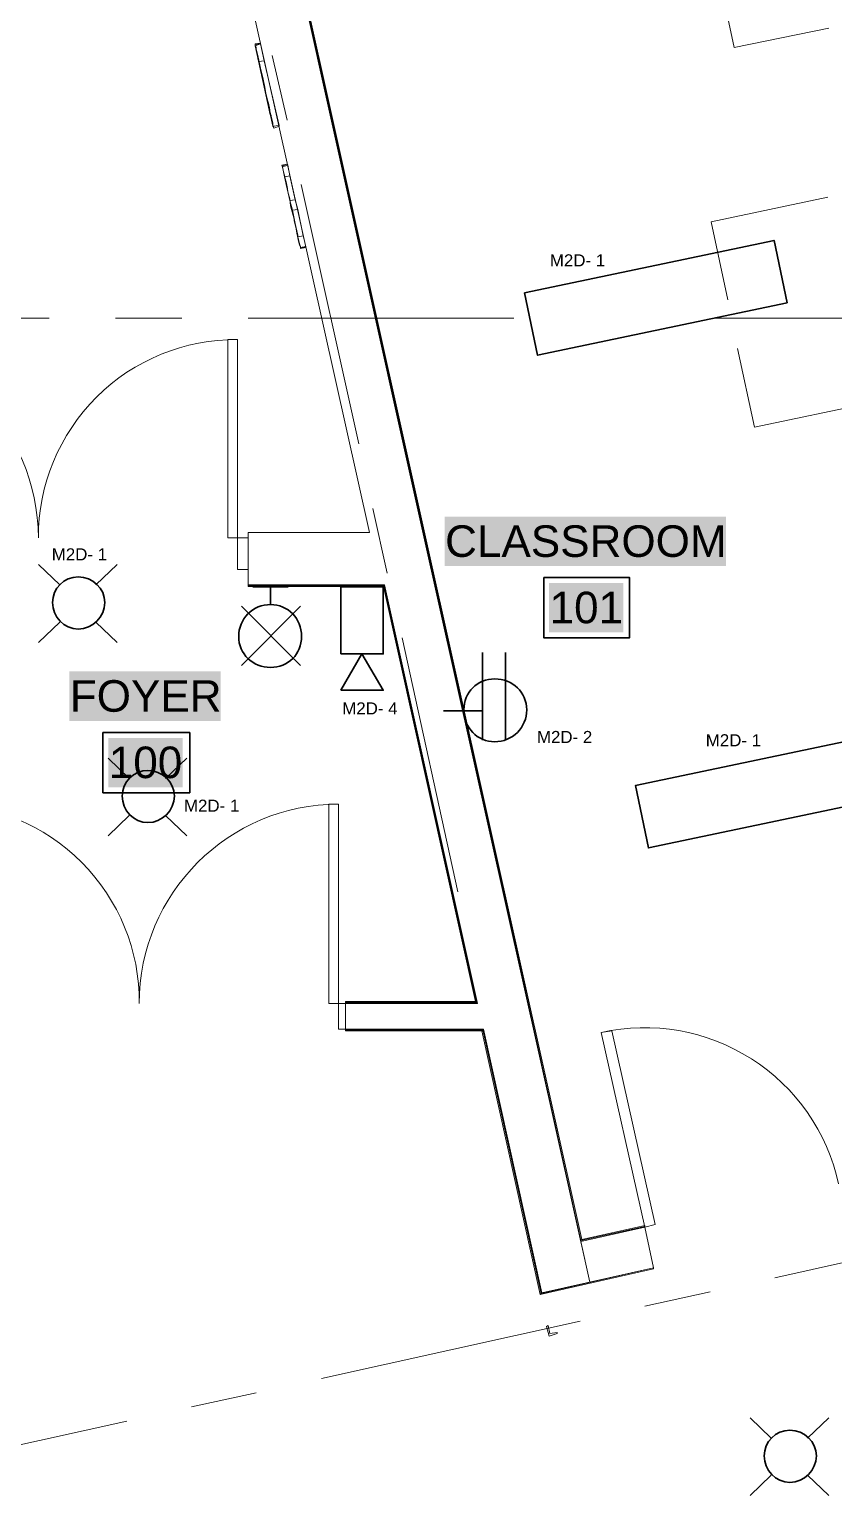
# Model space of a CAD drawing. Header units: millimetres. Extents: x 0.9 to 36.3, y 0.7 to 23.3.
# Drawn here: x 20.772 to 22.287, y 10.222 to 12.984 of the extents above; entities that cross this region are included whole.
import ezdxf

# ---------------------------------------------------------------- set-up
doc = ezdxf.new("R2010")
doc.units = ezdxf.units.MM
doc.layers.add('PDF2_Geometry', color=7, linetype='Continuous')
doc.layers.add('PDF_Text', color=7, linetype='Continuous')
doc.layers.add('PDF_Geometry', color=7, linetype='Continuous', true_color=0x777777)
doc.layers.add('PDF_Solid Fills', color=7, linetype='Continuous', true_color=0xffffff)
doc.styles.add('PDF Arial', font='arial.ttf')

msp = doc.modelspace()

# ---------------------------------------------------------------- linework, layer by layer
at = {"layer": 'PDF2_Geometry', "lineweight": 35}
for points in [[(22.1989, 12.4686), (21.7292, 12.37), (21.7045, 12.4874), (22.1743, 12.586)], [(21.3585, 11.8074), (21.4385, 11.8074), (21.4385, 11.9341), (21.3585, 11.9341)], [(21.3585, 11.7391), (21.3985, 11.8074), (21.4385, 11.7391)], [(22.4077, 11.5406), (21.9379, 11.4421), (21.9133, 11.5595), (22.383, 11.6581)]]:
    msp.add_lwpolyline(points, close=True, dxfattribs=at)
for points in [[(20.7893, 11.9759), (20.8293, 11.9376)], [(20.9376, 11.9759), (20.8976, 11.9376)], [(21.2597, 11.9339), (21.193, 11.9339)], [(21.283, 11.8972), (21.1713, 11.7855)], [(21.1713, 11.8972), (21.283, 11.7855)], [(20.7893, 11.8293), (20.8293, 11.8676)], [(20.9376, 11.8293), (20.8976, 11.8676)], [(21.6254, 11.8104), (21.6254, 11.6454)], [(21.6687, 11.8104), (21.6687, 11.6454)], [(21.552, 11.7004), (21.6254, 11.7004)], [(20.9203, 11.6115), (20.9603, 11.5731)], [(21.0687, 11.6115), (21.0287, 11.5731)], [(20.9203, 11.4648), (20.9603, 11.5031)], [(21.0687, 11.4648), (21.0287, 11.5031)], [(22.1292, 10.3691), (22.1692, 10.3308)], [(22.2776, 10.3691), (22.2376, 10.3308)], [(22.1292, 10.2225), (22.1692, 10.2608)], [(22.2776, 10.2225), (22.2376, 10.2608)]]:
    msp.add_lwpolyline(points, dxfattribs=at)
msp.add_lwpolyline([(21.1663, 11.8405, -0.416667), (21.2263, 11.9005), (21.2263, 11.9339)], format="xyb", dxfattribs=at)
for centre, radius, start, end in [((20.8643, 11.9042), 0.0484, 90.0411, 179.9589), ((21.6489, 11.7019), 0.0597, 269.7603, 0.2397), ((20.9954, 11.5398), 0.0484, 90.0411, 179.9589), ((22.2043, 10.2974), 0.0484, 90.0411, 179.9589)]:
    msp.add_arc(centre, radius, start, end, dxfattribs=at)
for points in [[(20.8643, 11.9526), (20.8909, 11.9526), (20.9143, 11.9309), (20.9143, 11.9043)], [(20.8643, 11.8543), (20.8376, 11.8543), (20.8159, 11.8776), (20.8159, 11.9043)], [(20.9143, 11.9043), (20.9143, 11.8776), (20.8909, 11.8543), (20.8643, 11.8543)], [(21.2263, 11.9005), (21.2597, 11.9005), (21.2847, 11.8739), (21.2847, 11.8405)], [(21.2263, 11.7822), (21.193, 11.7822), (21.1663, 11.8072), (21.1663, 11.8405)], [(21.2847, 11.8405), (21.2847, 11.8072), (21.2597, 11.7822), (21.2263, 11.7822)], [(21.5904, 11.7021), (21.5904, 11.7354), (21.6154, 11.7604), (21.6487, 11.7604)], [(21.6487, 11.7604), (21.682, 11.7604), (21.7087, 11.7354), (21.7087, 11.7021)], [(21.6487, 11.6421), (21.6154, 11.6421), (21.5904, 11.6688), (21.5904, 11.7021)], [(20.9953, 11.5881), (21.022, 11.5881), (21.0453, 11.5665), (21.0453, 11.5398)], [(20.9953, 11.4898), (20.9687, 11.4898), (20.947, 11.5131), (20.947, 11.5398)], [(21.0453, 11.5398), (21.0453, 11.5131), (21.022, 11.4898), (20.9953, 11.4898)], [(22.2042, 10.3458), (22.2309, 10.3458), (22.2542, 10.3241), (22.2542, 10.2975)], [(22.2042, 10.2475), (22.1776, 10.2475), (22.1559, 10.2708), (22.1559, 10.2975)], [(22.2542, 10.2975), (22.2542, 10.2708), (22.2309, 10.2475), (22.2042, 10.2475)]]:
    msp.add_open_spline(points, degree=3, dxfattribs=at)
at = {"layer": 'PDF_Geometry', "lineweight": 9}
for points in [[(21.9308, 10.7279), (21.9508, 10.7329), (21.8691, 11.0979), (21.8491, 11.0945), (21.9308, 10.7279), (21.8108, 10.7012), (21.5125, 12.0395), (21.2475, 13.2328), (23.2641, 13.6811), (23.2807, 13.6094), (23.2791, 13.6078), (23.2774, 13.6078), (23.2624, 13.6778), (21.2508, 13.2311), (21.5158, 12.0395), (21.8124, 10.7046), (21.8108, 10.7029), (21.5141, 12.0395), (21.2491, 13.2311), (21.5141, 12.0395), (21.8108, 10.7029), (21.8124, 10.7046), (21.9308, 10.7312), (21.9308, 10.7296)], [(21.1975, 12.9528), (21.2075, 12.9561)], [(21.2158, 12.8745), (21.2175, 12.8628), (21.2208, 12.8511), (21.2225, 12.8411), (21.2241, 12.8328), (21.2258, 12.8261), (21.2275, 12.8211), (21.2275, 12.8178), (21.2275, 12.8195), (21.2258, 12.8245), (21.2241, 12.8328), (21.2208, 12.8461), (21.2175, 12.8611), (21.2141, 12.8778), (21.2108, 12.8928), (21.2075, 12.9061), (21.2058, 12.9195), (21.2025, 12.9278), (21.2025, 12.9345), (21.2008, 12.9361), (21.2025, 12.9328), (21.2025, 12.9278), (21.2041, 12.9228), (21.2058, 12.9145), (21.2091, 12.9028), (21.2125, 12.8895)], [(21.2725, 12.6628), (21.2625, 12.6612), (21.2525, 12.7061), (21.2625, 12.7078)], [(21.2875, 12.5945), (21.2775, 12.5928), (21.2675, 12.6428), (21.2775, 12.6445)], [(21.7658, 10.5296), (21.7524, 10.5279), (21.7491, 10.5429), (21.7458, 10.5412), (21.7508, 10.5229), (21.7658, 10.5279), (21.7658, 10.5296), (21.7658, 10.5279), (21.7508, 10.5229), (21.7458, 10.5412), (21.7491, 10.5429), (21.7524, 10.5279)]]:
    msp.add_lwpolyline(points, close=True, dxfattribs=at)
at = {"layer": 'PDF_Geometry', "lineweight": 18}
for points in [[(21.7374, 10.6046), (21.6275, 11.1012), (21.3675, 11.1012), (21.3675, 11.1495), (21.6158, 11.1495), (21.4408, 11.9378), (21.4341, 11.9378), (21.1841, 11.9378), (21.1841, 12.0362), (21.4125, 12.0362), (21.1308, 13.3011), (21.2275, 13.3228), (21.6891, 13.4261), (21.7091, 13.3345), (21.2475, 13.2328), (21.5125, 12.0395), (21.8274, 10.6246)], [(21.8108, 10.7012), (21.8274, 10.6246), (21.9474, 10.6512), (21.9308, 10.7279)]]:
    msp.add_lwpolyline(points, close=True, dxfattribs=at)
at = {"layer": 'PDF_Geometry', "color": 8, "lineweight": 9, "true_color": 0x7f7f7f}
for points in [[(22.2774, 12.9861), (22.0991, 12.9495), (22.0724, 13.0761)], [(22.0874, 12.4745), (22.0558, 12.6212), (22.2758, 12.6678)], [(22.3591, 12.2812), (22.1374, 12.2345), (22.1058, 12.3828)]]:
    msp.add_lwpolyline(points, dxfattribs=at)
at = {"layer": 'PDF_Geometry', "lineweight": 9}
for points in [[(21.2075, 12.9061), (21.2075, 12.9095), (21.2041, 12.9211), (21.2025, 12.9295), (21.2008, 12.9378), (21.1991, 12.9445), (21.1991, 12.9495), (21.1975, 12.9528), (21.1975, 12.9545), (21.2075, 12.9578), (21.1975, 12.9561), (21.1975, 12.9545), (21.1975, 12.9528), (21.1991, 12.9495), (21.1991, 12.9461), (21.2008, 12.9395), (21.2025, 12.9328), (21.2041, 12.9261), (21.2058, 12.9178), (21.2091, 12.8978), (21.2141, 12.8761), (21.2191, 12.8545), (21.2225, 12.8445), (21.2241, 12.8361), (21.2258, 12.8261), (21.2275, 12.8195), (21.2291, 12.8128), (21.2308, 12.8078), (21.2308, 12.8011), (21.2325, 12.7978), (21.2425, 12.8011), (21.2325, 12.7978)], [(21.2425, 12.8011), (21.2425, 12.8028), (21.2308, 12.8011), (21.2425, 12.8028), (21.2308, 12.8011), (21.2425, 12.8028), (21.2308, 12.8011), (21.2025, 12.9345), (21.2308, 12.8011), (21.1975, 12.9528), (21.2208, 12.8461), (21.2258, 12.8228), (21.2208, 12.8461), (21.1975, 12.9528), (21.2075, 12.9561), (21.2075, 12.9578), (21.1975, 12.9561)], [(21.2041, 12.9228), (21.2308, 12.8011), (21.2025, 12.9345)], [(21.2141, 12.9245), (21.2425, 12.8028)], [(21.2575, 12.8128), (21.2291, 12.9345)], [(21.2325, 12.7995), (21.2308, 12.8011), (21.2308, 12.8061), (21.2291, 12.8111), (21.2275, 12.8195), (21.2258, 12.8278), (21.2225, 12.8378), (21.2208, 12.8495), (21.2191, 12.8545)], [(21.2575, 12.7295), (21.2591, 12.7278)], [(21.2791, 12.5895), (21.2775, 12.5912), (21.2775, 12.5962), (21.2758, 12.6045), (21.2725, 12.6178), (21.2691, 12.6328), (21.2641, 12.6512), (21.2625, 12.6645), (21.2591, 12.6778), (21.2558, 12.6912), (21.2541, 12.7011), (21.2525, 12.7061), (21.2525, 12.7078)], [(21.3925, 12.2028), (21.2841, 12.6912)], [(21.2925, 12.5728), (21.2825, 12.5712), (21.2825, 12.5745), (21.2808, 12.5778), (21.2791, 12.5845), (21.2775, 12.5912), (21.2758, 12.5995), (21.2741, 12.6112), (21.2708, 12.6228), (21.2708, 12.6278)], [(21.2925, 12.5745), (21.2825, 12.5712)], [(21.2925, 12.5745), (21.2925, 12.5745)], [(20.3108, 12.4395), (20.8092, 12.4395)], [(20.9341, 12.4395), (21.0591, 12.4395)], [(21.1841, 12.4395), (21.6841, 12.4395)], [(22.0591, 12.4395), (22.5591, 12.4395)], [(21.4458, 11.9595), (21.4191, 12.0812)], [(21.6158, 11.1512), (21.3675, 11.1512), (21.3675, 11.1495), (21.6158, 11.1495), (21.4408, 11.9378), (21.1841, 11.9378), (21.1841, 11.9362), (21.4391, 11.9362), (21.6141, 11.1512), (21.3675, 11.1512), (21.3675, 11.1529), (21.6125, 11.1529), (21.4391, 11.9345), (21.1841, 11.9345), (21.1841, 11.9362), (21.4408, 11.9362)], [(21.6141, 11.1495), (21.4391, 11.9378)], [(21.5791, 11.3595), (21.4741, 11.8379)], [(21.6258, 11.0979), (21.3675, 11.0979), (21.3675, 11.0995), (21.3675, 11.1012), (21.6275, 11.1012), (21.6275, 11.0995), (21.3675, 11.0995), (21.6258, 11.0995), (21.7358, 10.6029), (21.7341, 10.6012), (21.9474, 10.6496), (21.9474, 10.6512), (21.7358, 10.6029), (21.9474, 10.6512), (21.7374, 10.6046), (21.6275, 11.1012)], [(21.6258, 11.1012), (21.7358, 10.6029), (21.7341, 10.6012), (21.6241, 11.0979)], [(22.1758, 10.6329), (22.6624, 10.7412)], [(21.8108, 10.7029), (21.9308, 10.7296), (21.8108, 10.7029)], [(21.9474, 10.6512), (21.9474, 10.6512)], [(21.9308, 10.5796), (22.0541, 10.6062)], [(21.3225, 10.4429), (21.8091, 10.5512)], [(21.0775, 10.3896), (21.1991, 10.4162)], [(20.4675, 10.2546), (20.9558, 10.3629)]]:
    msp.add_lwpolyline(points, dxfattribs=at)
at = {"layer": 'PDF_Geometry', "lineweight": 13}
for points in [[(21.1975, 12.9528), (21.2041, 12.9228), (21.2141, 12.9245), (21.2075, 12.9561)], [(21.2491, 12.7245), (21.2525, 12.7061), (21.2625, 12.7078), (21.2591, 12.7278)], [(21.2625, 12.6612), (21.2675, 12.6428), (21.2775, 12.6445), (21.2725, 12.6628)], [(21.2775, 12.5928), (21.2825, 12.5728), (21.2925, 12.5745), (21.2875, 12.5945)], [(21.1641, 12.3995), (21.1458, 12.3995), (21.1458, 12.0262), (21.1641, 12.0262)], [(21.1641, 12.0262), (21.1641, 11.9662), (21.1841, 11.9662), (21.1841, 12.0262)], [(21.3541, 11.5245), (21.3358, 11.5245), (21.3358, 11.1495), (21.3541, 11.1495)], [(21.3675, 11.1495), (21.3675, 11.1012), (21.3541, 11.1012), (21.3541, 11.1495)]]:
    msp.add_lwpolyline(points, close=True, dxfattribs=at)
at = {"layer": 'PDF_Geometry', "lineweight": 9}
for points in [[(21.2591, 12.6778, 0.029386), (21.2475, 12.7278), (21.2575, 12.7295), (21.2475, 12.7261)], [(21.1641, 12.3995, 0.417567), (20.7892, 12.0262, 0.412678), (20.4142, 12.3995)], [(21.3541, 11.5245, 0.413987), (20.9791, 11.1495, 0.417563), (20.6058, 11.5245)]]:
    msp.add_lwpolyline(points, format="xyb", dxfattribs=at)
at = {"layer": 'PDF_Geometry', "color": 7, "lineweight": 35}
for points in [[(21.7408, 11.9512), (21.9024, 11.9512), (21.9024, 11.8379), (21.7408, 11.8379)], [(20.9108, 11.6595), (21.0741, 11.6595), (21.0741, 11.5462), (20.9108, 11.5462)]]:
    msp.add_lwpolyline(points, close=True, dxfattribs=at)
at = {"layer": 'PDF_Geometry', "lineweight": 9}
msp.add_arc((21.9312, 10.7307), 0.373, 12.1996, 102.7198, dxfattribs=at)
at = {"layer": 'PDF_Solid Fills', "lineweight": 35, "transparency": 33554559}
for points in [[(21.5541, 11.9728), (22.0841, 11.9728), (21.5541, 12.0662), (22.0841, 12.0662)], [(21.7508, 11.8479), (21.8908, 11.8479), (21.7508, 11.9412), (21.8908, 11.9412)], [(20.8475, 11.6812), (21.1325, 11.6812), (20.8475, 11.7745), (21.1325, 11.7745)], [(20.9208, 11.5562), (21.0608, 11.5562), (20.9208, 11.6495), (21.0608, 11.6495)]]:
    msp.add_solid(points, dxfattribs=at)

# ---------------------------------------------------------------- texts
at = {"layer": 'PDF_Text', "attachment_point": 4, "style": 'PDF Arial'}
for s, insert, char_height in [('M2D- 1', (21.7522, 12.5486), 0.02276), ('CLASSROOM', (21.555, 12.0195), 0.05939), ('M2D- 1', (20.8143, 11.995), 0.02276), ('101', (21.7517, 11.8945), 0.05939), ('FOYER', (20.8483, 11.7279), 0.05939), ('M2D- 4', (21.3613, 11.7049), 0.02276), ('M2D- 2', (21.7279, 11.6511), 0.02276), ('M2D- 1', (22.0458, 11.6449), 0.02276), ('100', (20.9217, 11.6029), 0.05939), ('M2D- 1', (21.0633, 11.5217), 0.02276)]:
    msp.add_mtext(s, dxfattribs=dict(at, insert=insert, char_height=char_height))

doc.saveas('drawing.dxf')
